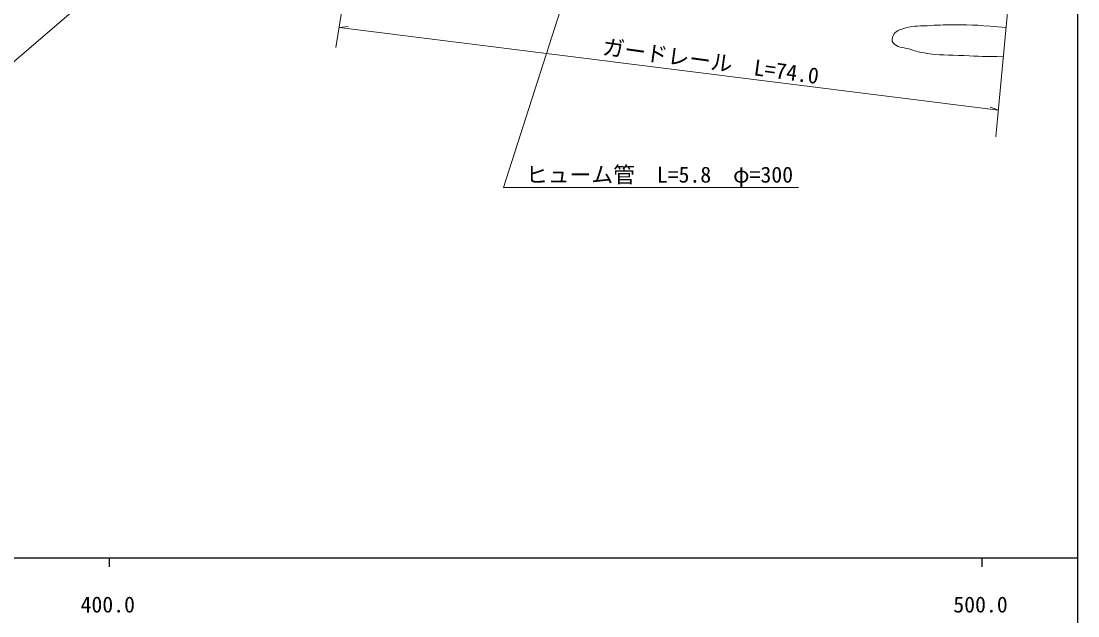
# Model space of a CAD drawing. Units: millimetres, scale not verified. Extents: x 40000 to 680000, y 20000 to 380000.
# Drawn here: x 457919 to 579000, y 198357 to 266564 of the extents above; entities that cross this region are included whole.
import ezdxf
from ezdxf.enums import TextEntityAlignment as Align

# ---------------------------------------------------------------- set-up
doc = ezdxf.new("R2010")
doc.units = ezdxf.units.MM
doc.header["$LTSCALE"] = 1000
for name, color, linetype, lineweight in [('M-BGD', 7, 'Continuous', 13), ('M-STR-HTXT', 7, 'Continuous', 13), ('M-TTL-BAND', 7, 'Continuous', 25)]:
    doc.layers.add(name, color=color, linetype=linetype, lineweight=lineweight)
doc.styles.add('ＭＳ ゴシック', font='')
doc.styles.get('ＭＳ ゴシック').set_extended_font_data('MS Gothic')

msp = doc.modelspace()

# ---------------------------------------------------------------- linework, layer by layer
at = {"layer": 'M-BGD'}
msp.add_open_spline([(570464, 262485), (568290, 262512), (567710, 262520), (565946, 262602), (564160, 262685), (563143, 262624), (561378, 262910), (560682, 263022), (560308, 263167), (559633, 263372), (558910, 263591), (558317, 263507), (557837, 264090), (557633, 264338), (557692, 264625), (557837, 264912), (558070, 265373), (558426, 265510), (558915, 265681), (559964, 266049), (560628, 265970), (561737, 266041), (562899, 266115), (563551, 266130), (564714, 266143), (567083, 266170), (567902, 266058), (570771, 265831)], degree=3, knots=[0, 0, 0, 0, 1, 1, 1, 2, 2, 2, 3, 3, 3, 4, 4, 4, 5, 5, 5, 6, 6, 6, 7, 7, 7, 8, 8, 8, 9, 9, 9, 9], dxfattribs=at)
at = {"layer": 'M-STR-HTXT'}
for p, q in [((499987, 300309), (493977, 263549)), ((569619, 253275), (573038, 290536)), ((467370, 270770), (447533, 253738)), ((494350, 265831), (495373, 265954)), ((494350, 265831), (569900, 256341)), ((569900, 256341), (568939, 256713))]:
    msp.add_line(p, q, dxfattribs=at)
msp.add_lwpolyline([(529191, 297428), (513199, 247493), (547001, 247493)], dxfattribs=at)
at = {"layer": 'M-TTL-BAND'}
for p, q in [((579000, 20000), (579000, 370000)), ((40000, 205000), (579000, 205000)), ((468000, 205000), (468000, 204000)), ((568000, 205000), (568000, 204000))]:
    msp.add_line(p, q, dxfattribs=at)

# ---------------------------------------------------------------- texts
at = {"layer": 'M-STR-HTXT', "style": 'ＭＳ ゴシック'}
msp.add_text('ガードレール\u3000L=74.0', height=1833, rotation=352.147, dxfattribs=at).set_placement((536743, 260506), align=Align.BOTTOM_CENTER)
msp.add_text('ヒューム管\u3000L=5.8\u3000φ=300', height=1833, dxfattribs=at).set_placement((515751, 247493), align=Align.BOTTOM_LEFT)
at = {"layer": 'M-TTL-BAND', "style": 'ＭＳ ゴシック'}
for s, p in [('400.0', (467844, 198195)), ('500.0', (567844, 198195))]:
    msp.add_text(s, height=1833, dxfattribs=at).set_placement(p, align=Align.BOTTOM_CENTER)

doc.saveas('drawing.dxf')
